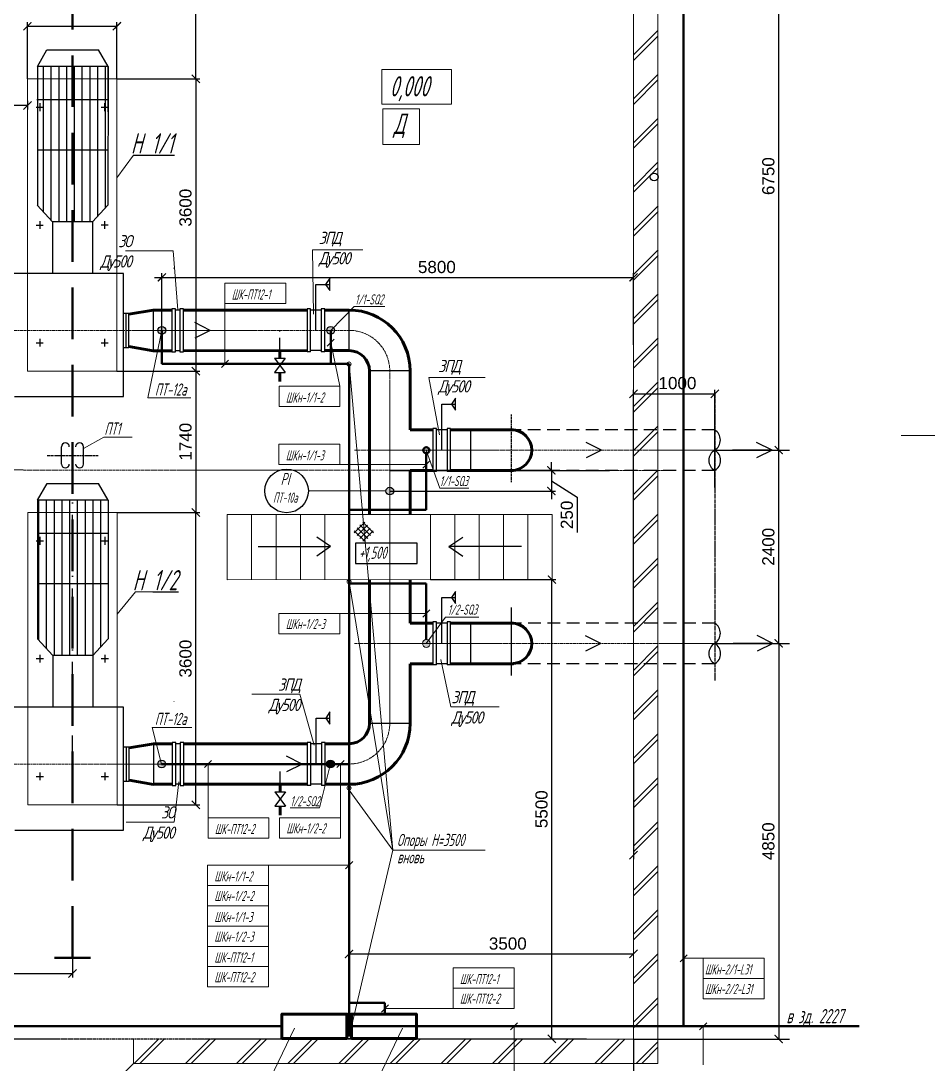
# Model space of a CAD drawing. Header units: millimetres. Extents: x 152217 to 562659, y 54507 to 219294.
# Drawn here: x 559590.6 to 559814, y 218898.3 to 219155.2 of the extents above; entities that cross this region are included whole.
import ezdxf

# ---------------------------------------------------------------- set-up
doc = ezdxf.new("R2010")
doc.units = ezdxf.units.MM
for name, pattern in [('ACAD_ISO04W100', [30, 24, -3, 0, -3]), ('ACAD_ISO10W100', [18, 12, -3, 0, -3]), ('HIDDEN', [9.525, 6.35, -3.175]), ('HIDDEN2', [4.7625, 3.175, -1.5875])]:
    doc.linetypes.add(name, pattern=pattern)
doc.layers.get('0').update_dxf_attribs({"lineweight": 18})
doc.layers.add('dimension', color=1, linetype='Continuous')
doc.layers.add('доп', color=7, linetype='Continuous')
for name, color, linetype, lineweight in [('OSN', 7, 'Continuous', 60), ('Текст_КИП', 2, 'Continuous', 25), ('Эл.кабель', 2, 'Continuous', 50)]:
    doc.layers.add(name, color=color, linetype=linetype, lineweight=lineweight)
doc.styles.add('Arial', font='arial.ttf', dxfattribs={"height": 300})
doc.styles.add('eskd.shx', font='eskd.shx', dxfattribs={"width": 0.8})
doc.styles.get("Standard").update_dxf_attribs({"font": 'simplex.shx', "width": 0.6, "oblique": 15})

# ---------------------------------------------------------------- blocks, each defined once
blk = doc.blocks.new('_ArchTick')
at = {"color": 0, "linetype": 'ByBlock', "const_width": 0.15}
blk.add_lwpolyline([(-0.5, -0.5), (0.5, 0.5)], dxfattribs=at)

msp = doc.modelspace()

# ---------------------------------------------------------------- hatches: boundary and pattern name
h = msp.add_hatch()
h.set_pattern_fill('STEEL', color=3)
h.set_pattern_definition([(45, (536003.0094, 210009.6867), (-2.24506403, 2.24506403), []), (45, (536003.0094, 210011.2742), (-2.24506403, 2.24506403), [])])
edge = h.paths.add_edge_path()
edge.add_arc((559671.4158, 219070.7124), 0.5, 0, 360)
h = msp.add_hatch()
h.set_pattern_fill('STEEL', color=3)
h.set_pattern_definition([(45, (536003.0094, 209956.0252), (-2.24506403, 2.24506403), []), (45, (536003.0094, 209957.6127), (-2.24506403, 2.24506403), [])])
edge = h.paths.add_edge_path()
edge.add_arc((559671.4158, 219017.0509), 0.5, 0, 360)
h = msp.add_hatch()
h.set_pattern_fill('STEEL', color=3)
h.set_pattern_definition([(45, (536003.0094, 209905.229), (-2.24506403, 2.24506403), []), (45, (536003.0094, 209906.8166), (-2.24506403, 2.24506403), [])])
edge = h.paths.add_edge_path()
edge.add_arc((559671.4158, 218966.2548), 0.5, 0, 360)
h = msp.add_hatch()
h.set_pattern_fill('STEEL', color=3)
h.set_pattern_definition([(45, (536003.0148, 209844.0678), (-2.24506403, 2.24506403), []), (45, (536003.0148, 209845.6553), (-2.24506403, 2.24506403), [])])
edge = h.paths.add_edge_path()
edge.add_arc((559671.4213, 218905.0935), 0.5, 0, 360)
at = {"layer": 'OSN'}
h = msp.add_hatch(color=256, dxfattribs=at)
h.dxf.hatch_style = 1
edge = h.paths.add_edge_path()
edge.add_arc((559625.328, 219078.9649), 0.9529, 0, 360)
edge = h.paths.add_edge_path()
edge.add_arc((559625.2679, 218972.1695), 0.9529, 0, 360)
edge = h.paths.add_edge_path()
edge.add_arc((559681.4379, 219039.3883), 0.9529, 0, 360)
at = {"layer": 'Эл.кабель'}
h = msp.add_hatch(color=7, dxfattribs=at)
h.dxf.hatch_style = 1
edge = h.paths.add_edge_path()
edge.add_arc((559690.4221, 219001.8551), 0.9529, 0, 360)
edge = h.paths.add_edge_path()
edge.add_arc((559690.4224, 219049.4548), 0.7639, 0, 360)
edge = h.paths.add_edge_path()
edge.add_arc((559666.8889, 219078.9649), 0.9529, 0, 360)
h = msp.add_hatch(color=7, dxfattribs=at)
h.dxf.hatch_style = 1
edge = h.paths.add_edge_path()
edge.add_arc((559666.8323, 218972.1816), 0.9529, 0, 360)

# ---------------------------------------------------------------- linework, layer by layer
for p, q in [((559640.8594, 219085.5674), (559640.8594, 219070.7124)), ((559672.6983, 219084.8171), (559666.8915, 219078.9649)), ((559680.1898, 219084.8171), (559672.6983, 219084.8171)), ((559621.9045, 219062.3651), (559625.3529, 219078.9649)), ((559666.0075, 219075.062), (559667.7755, 219076.83)), ((559669.1811, 219065.1902), (559666.8915, 219075.946)), ((559639.9754, 219069.8297), (559641.7434, 219071.5977)), ((559671.4158, 219070.7124), (559682.2055, 218950.9928)), ((559632.425, 219062.3651), (559621.9045, 219062.3651)), ((559807.3574, 219053.0619), (559855.6829, 219053.0619)), ((559693.749, 219040.1453), (559690.4224, 219049.4548)), ((559689.5393, 219045.0465), (559691.3073, 219046.8145)), ((559669.1659, 219045.9305), (559690.4233, 219045.9305)), ((559700.9052, 219040.1453), (559693.749, 219040.1453)), ((559671.4158, 219017.0509), (559682.2055, 218950.9928)), ((559669.1659, 219009.2327), (559690.4254, 219009.2313)), ((559689.5414, 219008.3473), (559691.3094, 219010.1153)), ((559695.1755, 219008.3651), (559690.4221, 219001.8551)), ((559703.3519, 219008.3651), (559695.1755, 219008.3651)), ((559632.7502, 218981.1821), (559622.9129, 218981.1821)), ((559622.9129, 218981.1821), (559625.2679, 218972.1695)), ((559635.8244, 218971.3014), (559637.5924, 218973.0694)), ((559636.6936, 218958.9191), (559636.693, 218972.1854)), ((559664.1588, 218961.3837), (559666.8323, 218972.1816)), ((559668.441, 218971.3027), (559670.2091, 218973.0707)), ((559669.3102, 218958.9038), (559669.3096, 218972.1713)), ((559671.4193, 218965.7548), (559682.2055, 218950.9928)), ((559656.9207, 218961.3837), (559664.1588, 218961.3837)), ((559671.4213, 218905.0935), (559682.2055, 218950.9928)), ((559682.2055, 218950.9928), (559704.9161, 218950.9928)), ((559671.4419, 218947.2508), (559651.5966, 218947.2508)), ((559670.5579, 218946.3668), (559672.3259, 218948.1348)), ((559752.8935, 218923.4538), (559754.6615, 218925.2218)), ((559758.5653, 218924.3378), (559753.7775, 218924.3378)), ((559679.3761, 218911.0881), (559681.1441, 218912.8561)), ((559680.2601, 218911.9688), (559697.0338, 218911.9687)), ((559711.1498, 218906.706), (559712.9178, 218908.474)), ((559712.0338, 218907.59), (559712.0338, 218893.6738)), ((559757.6947, 218906.692), (559759.4627, 218908.46)), ((559758.5653, 218898.099), (559758.5653, 218907.59)), ((559658.002, 218907.1586), (559650.533, 218891.5939)), ((559684.5837, 218907.1586), (559677.1147, 218891.5939))]:
    msp.add_line(p, q)
for points in [[(559679.5083, 219143.2337), (559696.5932, 219143.2337), (559696.5932, 219134.7144), (559679.5083, 219134.7144)], [(559679.7268, 219133.5129), (559688.7247, 219133.5129), (559688.7247, 219124.7387), (559679.7268, 219124.7387)], [(559640.8594, 219085.5674), (559655.8594, 219085.5674), (559655.8594, 219090.5674), (559640.8594, 219090.5674)], [(559654.1811, 219060.1902), (559669.1811, 219060.1902), (559669.1811, 219065.1902), (559654.1811, 219065.1902)], [(559654.1659, 219045.9305), (559669.1659, 219045.9305), (559669.1659, 219050.9305), (559654.1659, 219050.9305)], [(559654.1659, 219004.2327), (559669.1659, 219004.2327), (559669.1659, 219009.2327), (559654.1659, 219009.2327)], [(559636.6936, 218953.9191), (559651.6936, 218953.9191), (559651.6936, 218958.9191), (559636.6936, 218958.9191)], [(559654.3102, 218953.9038), (559669.3102, 218953.9038), (559669.3102, 218958.9038), (559654.3102, 218958.9038)], [(559636.5966, 218942.2508), (559651.5966, 218942.2508), (559651.5966, 218947.2508), (559636.5966, 218947.2508)], [(559636.5966, 218937.2508), (559651.5966, 218937.2508), (559651.5966, 218942.2508), (559636.5966, 218942.2508)], [(559636.5966, 218932.2508), (559651.5966, 218932.2508), (559651.5966, 218937.2508), (559636.5966, 218937.2508)], [(559636.5966, 218927.2508), (559651.5966, 218927.2508), (559651.5966, 218932.2508), (559636.5966, 218932.2508)], [(559636.5966, 218922.2732), (559651.5966, 218922.2732), (559651.5966, 218927.2732), (559636.5966, 218927.2732)], [(559758.5653, 218919.3378), (559773.5653, 218919.3378), (559773.5653, 218924.3378), (559758.5653, 218924.3378)], [(559636.5966, 218917.2732), (559651.5966, 218917.2732), (559651.5966, 218922.2732), (559636.5966, 218922.2732)], [(559697.0338, 218916.9687), (559712.0338, 218916.9687), (559712.0338, 218921.9687), (559697.0338, 218921.9687)], [(559758.5653, 218914.3378), (559773.5653, 218914.3378), (559773.5653, 218919.3378), (559758.5653, 218919.3378)], [(559697.0338, 218911.9687), (559712.0338, 218911.9687), (559712.0338, 218916.9687), (559697.0338, 218916.9687)]]:
    msp.add_lwpolyline(points, close=True)
at = {"color": 0, "linetype": 'ByBlock', "ltscale": 0.01}
for centre in [(559666.8889, 219078.9649), (559690.4221, 219001.8551), (559666.8323, 218972.1816)]:
    msp.add_circle(centre, 0.9529, dxfattribs=at)
at = {"color": 3}
for centre in [(559671.4158, 219070.7124), (559671.4158, 219017.0509), (559671.4158, 218966.2548), (559671.4213, 218905.0935)]:
    msp.add_circle(centre, 0.5, dxfattribs=at)
at = {"layer": 'dimension', "color": 0, "linetype": 'ByBlock', "lineweight": 20, "ltscale": 0.01}
for p, q in [((559747.4379, 219190.4272), (559747.4379, 218898.429)), ((559741.4379, 219184.4272), (559741.4379, 218904.429)), ((559721.4379, 219033.5859), (559641.4379, 219033.5859)), ((559641.4379, 219033.5859), (559641.4379, 219017.56)), ((559647.4379, 219033.5859), (559647.4379, 219017.562)), ((559653.4379, 219033.5859), (559653.4379, 219017.562)), ((559659.4379, 219033.5859), (559659.4379, 219017.562)), ((559665.4379, 219033.5859), (559665.4379, 219017.562)), ((559671.4379, 219017.5859), (559671.4379, 219033.5859)), ((559691.4379, 219017.5859), (559691.4379, 219033.5859)), ((559697.4379, 219033.5859), (559697.4379, 219017.562)), ((559703.4379, 219033.5859), (559703.4379, 219017.562)), ((559709.4379, 219033.5859), (559709.4379, 219017.562)), ((559715.4379, 219033.5859), (559715.4379, 219017.562)), ((559721.4379, 219033.5859), (559721.4379, 219017.56)), ((559721.4379, 219017.5859), (559641.4379, 219017.56)), ((559618.3323, 218904.429), (559618.3323, 218898.429)), ((559741.4379, 218904.429), (559633.3888, 218904.429)), ((559618.3323, 218898.429), (559609.5907, 218889.6874)), ((559747.4379, 218898.429), (559618.3323, 218898.429))]:
    msp.add_line(p, q, dxfattribs=at)
at = {"layer": 'dimension', "color": 6, "linetype": 'ByBlock', "ltscale": 0.01}
for p, q in [((559633.6881, 219140.9317), (559633.6881, 219184.4272)), ((559777.1734, 219049.4714), (559777.1734, 219184.4272)), ((559592.2532, 219140.9317), (559592.2532, 219154.8535)), ((559614.2532, 219140.9317), (559614.2532, 219154.8535)), ((559592.2532, 219153.8535), (559614.2532, 219153.8535)), ((559614.2532, 219140.9317), (559634.6881, 219140.9317)), ((559614.2532, 219140.9317), (559634.6881, 219140.9317)), ((559633.6881, 219140.9317), (559633.6881, 219068.9272)), ((559592.2532, 219134.3699), (559541.4379, 219134.3699)), ((559592.2532, 219135.5149), (559592.2532, 219133.3699)), ((559625.328, 219078.9649), (559625.328, 219093.0234)), ((559741.4379, 219075.3827), (559741.4379, 219093.024)), ((559623.5163, 219092.024), (559741.4379, 219092.024)), ((559644.6147, 219092.024), (559646.6147, 219092.024)), ((559614.2532, 219068.9272), (559634.6881, 219068.9272)), ((559614.2532, 219068.9272), (559634.6881, 219068.9272)), ((559633.6881, 219068.9272), (559633.6881, 219034.1354)), ((559741.4379, 219006.5741), (559741.4379, 219064.3459)), ((559761.4315, 219051.7679), (559761.4315, 219064.3459)), ((559741.4379, 219063.3459), (559761.4315, 219063.3459)), ((559761.4315, 219049.4714), (559779.871, 219049.4714)), ((559767.4379, 219049.4714), (559779.871, 219049.4714)), ((559777.1734, 219001.876), (559777.1734, 219049.4714)), ((559721.2149, 219044.5086), (559721.2149, 219046.5086)), ((559681.4379, 219044.5086), (559722.2149, 219044.5086)), ((559681.4379, 219044.4762), (559735.4893, 219044.4762)), ((559721.2149, 219044.5086), (559721.2149, 219039.3883)), ((559721.2149, 219044.5086), (559721.2149, 219039.3883)), ((559721.2149, 219041.9484), (559727.5631, 219037.8709)), ((559681.4379, 219039.3883), (559722.2149, 219039.3883)), ((559721.2149, 219039.3883), (559721.2149, 219037.3883)), ((559727.5631, 219037.8709), (559727.5631, 219029.2017)), ((559614.3097, 219034.1354), (559634.6881, 219034.1354)), ((559614.3097, 219034.1354), (559634.6881, 219034.1354)), ((559633.6881, 218962.1308), (559633.6881, 219034.1354)), ((559691.4379, 219017.5859), (559722.334, 219017.5859)), ((559721.334, 218904.5007), (559721.334, 219017.5859)), ((559761.4315, 219001.876), (559779.871, 219001.876)), ((559767.4379, 219001.876), (559779.871, 219001.876)), ((559777.1734, 219001.876), (559777.1734, 218904.429)), ((559741.4379, 218972.2008), (559741.4379, 218948.7265)), ((559614.3097, 218962.1308), (559634.6881, 218962.1308)), ((559603.3323, 218924.4289), (559603.3323, 218919.6092)), ((559671.4043, 218925.4064), (559741.4379, 218925.4064)), ((559541.4379, 218920.6092), (559603.3323, 218920.6092)), ((559682.0047, 218904.5007), (559722.334, 218904.5007)), ((559741.4379, 218904.429), (559779.871, 218904.429))]:
    msp.add_line(p, q, dxfattribs=at)
at = {"layer": 'dimension', "color": 6, "linetype": 'ByBlock', "lineweight": 20, "ltscale": 0.01}
msp.add_line((559741.4379, 219184.4272), (559741.4379, 218869.6583), dxfattribs=at)
at = {"layer": 'dimension', "color": 0, "linetype": 'HIDDEN', "lineweight": 50, "ltscale": 2}
msp.add_line((559603.3323, 218924.4289), (559603.3323, 219164.4289), dxfattribs=at)
at = {"layer": 'dimension', "color": 0, "linetype": 'ByBlock', "ltscale": 0.01}
for p, q in [((559747.4379, 219152.8401), (559741.4379, 219146.8401)), ((559747.4379, 219151.4591), (559741.4379, 219145.4591)), ((559612.0795, 219132.7796), (559612.0795, 219143.9347)), ((559747.4379, 219142.0121), (559741.4379, 219136.0121)), ((559747.4379, 219140.6311), (559741.4379, 219134.6311)), ((559594.3565, 219133.9272), (559596.1499, 219133.9272)), ((559595.2532, 219134.8985), (559595.2532, 219132.9559)), ((559610.3565, 219133.9272), (559612.1499, 219133.9272)), ((559611.2532, 219134.8985), (559611.2532, 219132.9559)), ((559747.4379, 219131.184), (559741.4379, 219125.184)), ((559747.4379, 219129.803), (559741.4379, 219123.803)), ((559612.0323, 219123.3821), (559612.0189, 219109.7986)), ((559618.3127, 219122.1493), (559628.4137, 219122.1493)), ((559747.4379, 219120.356), (559741.4379, 219114.356)), ((559747.4379, 219118.975), (559741.4379, 219112.975)), ((559747.5265, 219109.607), (559741.5265, 219103.607)), ((559747.5265, 219108.226), (559741.5265, 219102.226)), ((559595.2532, 219105.8862), (559595.2532, 219103.9436)), ((559611.2532, 219105.8985), (559611.2532, 219103.9559)), ((559594.3565, 219104.9149), (559596.1499, 219104.9149)), ((559610.3565, 219104.9272), (559612.1499, 219104.9272)), ((559747.5265, 219098.7789), (559741.5265, 219092.7789)), ((559747.5265, 219097.3979), (559741.5265, 219091.3979)), ((559663.2579, 219078.9695), (559663.2579, 219090.2962)), ((559663.2579, 219090.2962), (559666.6479, 219090.2962)), ((559666.6479, 219091.7962), (559665.6475, 219090.2962)), ((559665.6475, 219090.2962), (559666.6479, 219088.7962)), ((559666.6479, 219088.7962), (559666.6479, 219091.7962)), ((559747.5265, 219087.9509), (559741.5265, 219081.9509)), ((559747.5265, 219086.5699), (559741.5265, 219080.5699)), ((559615.8523, 219083.2249), (559616.5323, 219083.2249)), ((559616.5323, 219074.7049), (559616.5323, 219083.2249)), ((559616.5323, 219083.2249), (559617.2123, 219083.2249)), ((559628.6686, 219084.2649), (559627.7886, 219084.2649)), ((559628.6686, 219073.6649), (559628.6686, 219084.2649)), ((559628.6686, 219073.9649), (559628.6686, 219083.9649)), ((559630.6686, 219084.2649), (559629.7886, 219084.2649)), ((559630.6686, 219073.6649), (559630.6686, 219084.2649)), ((559661.9579, 219084.2695), (559661.0779, 219084.2695)), ((559661.9579, 219073.6695), (559661.9579, 219084.2695)), ((559665.4379, 219084.2695), (559664.5579, 219084.2695)), ((559665.4379, 219073.6695), (559665.4379, 219084.2695)), ((559637.2354, 219078.9649), (559633.4193, 219080.8716)), ((559637.2354, 219078.9649), (559633.4193, 219077.0582)), ((559594.3565, 219075.9272), (559596.1499, 219075.9272)), ((559594.3565, 219075.9272), (559596.1499, 219075.9272)), ((559595.2532, 219076.8985), (559595.2532, 219074.9559)), ((559595.2532, 219076.8985), (559595.2532, 219074.9559)), ((559610.3565, 219075.9272), (559612.1499, 219075.9272)), ((559611.2532, 219076.8985), (559611.2532, 219074.9559)), ((559611.2532, 219076.8985), (559611.2532, 219074.9559)), ((559616.5323, 219074.7049), (559615.8523, 219074.7049)), ((559617.2123, 219074.7049), (559616.5323, 219074.7049)), ((559747.5265, 219077.1228), (559741.5265, 219071.1228)), ((559747.5265, 219075.7418), (559741.5265, 219069.7418)), ((559627.7886, 219073.6649), (559628.6686, 219073.6649)), ((559629.7886, 219073.6649), (559630.6686, 219073.6649)), ((559653.0662, 219072.0893), (559655.6988, 219072.0893)), ((559653.0662, 219072.0893), (559655.6988, 219068.5722)), ((559655.6988, 219072.0893), (559653.0662, 219068.5722)), ((559661.9579, 219073.6695), (559661.0779, 219073.6695)), ((559665.4379, 219073.6695), (559664.5579, 219073.6695)), ((559653.0662, 219068.5722), (559655.6988, 219068.5722)), ((559747.5265, 219066.2948), (559741.5265, 219060.2948)), ((559747.5265, 219064.9138), (559741.5265, 219058.9138)), ((559697.627, 219062.2981), (559696.6266, 219060.7981)), ((559697.627, 219059.2981), (559697.627, 219062.2981)), ((559694.237, 219049.4714), (559694.237, 219060.7981)), ((559694.237, 219060.7981), (559697.627, 219060.7981)), ((559696.6266, 219060.7981), (559697.627, 219059.2981)), ((559761.4315, 219040.3003), (559761.4315, 219058.6424)), ((559692.937, 219054.7714), (559692.057, 219054.7714)), ((559695.537, 219054.4714), (559692.937, 219054.4714)), ((559696.417, 219054.7714), (559695.537, 219054.7714)), ((559696.417, 219044.1714), (559696.417, 219054.7714)), ((559747.4379, 219055.3781), (559741.4379, 219049.3781)), ((559747.4379, 219053.9971), (559741.4379, 219047.9971)), ((559733.5676, 219049.4714), (559729.7515, 219051.3781)), ((559733.5676, 219049.4714), (559729.7515, 219047.5647)), ((559775.5503, 219049.4724), (559765.8091, 219049.4724)), ((559775.5503, 219049.4724), (559771.7342, 219051.3791)), ((559775.5503, 219049.4741), (559771.7342, 219047.5674)), ((559692.937, 219044.1714), (559692.057, 219044.1714)), ((559695.537, 219044.4714), (559692.937, 219044.4714)), ((559696.417, 219044.1714), (559695.537, 219044.1714)), ((559747.4379, 219044.5501), (559741.4379, 219038.5501)), ((559747.4379, 219043.1691), (559741.4379, 219037.1691)), ((559680.4849, 219039.3883), (559661.3908, 219039.4231)), ((559747.4379, 219033.722), (559741.4379, 219027.722)), ((559675.2781, 219031.7484), (559672.6669, 219029.1372)), ((559675.9634, 219031.021), (559673.3732, 219028.4308)), ((559676.7075, 219028.4308), (559674.0969, 219031.0415)), ((559677.4138, 219029.1372), (559674.8032, 219031.7478)), ((559747.4379, 219032.341), (559741.4379, 219026.341)), ((559675.2948, 219027.0182), (559672.6842, 219029.6288)), ((559676.0011, 219027.7245), (559673.3905, 219030.3351)), ((559676.6378, 219030.2827), (559674.0796, 219027.7245)), ((559677.3552, 219029.5875), (559674.7859, 219027.0182)), ((559594.4131, 219027.1308), (559596.2064, 219027.1308)), ((559595.3097, 219028.1021), (559595.3097, 219026.1596)), ((559610.4131, 219027.1308), (559612.2064, 219027.1308)), ((559611.3097, 219028.1021), (559611.3097, 219026.1596)), ((559666.8692, 219025.7063), (559663.4538, 219028.0806)), ((559688.168, 219026.5359), (559673.0064, 219026.5359)), ((559673.0064, 219026.5359), (559673.0064, 219021.5379)), ((559688.168, 219021.5379), (559688.168, 219026.5359)), ((559696.0065, 219025.7063), (559699.422, 219028.0806)), ((559649.0211, 219025.7063), (559666.8692, 219025.7063)), ((559666.8692, 219025.7063), (559663.4538, 219023.3321)), ((559713.8546, 219025.7063), (559696.0065, 219025.7063)), ((559696.0065, 219025.7063), (559699.422, 219023.3321)), ((559673.0064, 219021.5379), (559688.168, 219021.5379)), ((559747.4379, 219022.894), (559741.4379, 219016.894)), ((559747.4379, 219021.513), (559741.4379, 219015.513)), ((559612.0888, 219016.584), (559612.0888, 219003.0153)), ((559623.103, 219014.584), (559629.4383, 219014.584)), ((559694.237, 219001.8714), (559694.237, 219013.1981)), ((559694.237, 219013.1981), (559697.627, 219013.1981)), ((559697.627, 219014.6981), (559696.6266, 219013.1981)), ((559696.6266, 219013.1981), (559697.627, 219011.6981)), ((559697.627, 219011.6981), (559697.627, 219014.6981)), ((559747.4379, 219012.0659), (559741.4379, 219006.0659)), ((559747.4379, 219010.6849), (559741.4379, 219004.6849)), ((559692.937, 219007.1714), (559692.057, 219007.1714)), ((559695.537, 219006.8714), (559692.937, 219006.8714)), ((559696.417, 219007.1714), (559695.537, 219007.1714)), ((559696.417, 218996.5714), (559696.417, 219007.1714)), ((559733.4039, 219001.8751), (559729.5878, 219003.7818)), ((559775.6999, 219001.876), (559771.8838, 219003.7827)), ((559733.4039, 219001.8768), (559729.5878, 218999.9701)), ((559747.4379, 219001.2379), (559741.4379, 218995.2379)), ((559775.6999, 219001.876), (559765.9587, 219001.876)), ((559775.6999, 219001.8777), (559771.8838, 218999.971)), ((559594.4131, 218998.1186), (559596.2064, 218998.1186)), ((559595.3097, 218999.0899), (559595.3097, 218997.1473)), ((559608.318, 218998.8846), (559598.4597, 218998.8846)), ((559610.4131, 218998.1308), (559612.2064, 218998.1308)), ((559611.3097, 218999.1021), (559611.3097, 218997.1596)), ((559747.4379, 218999.8569), (559741.4379, 218993.8569)), ((559692.937, 218996.5714), (559692.057, 218996.5714)), ((559695.537, 218996.8714), (559692.937, 218996.8714)), ((559696.417, 218996.5714), (559695.537, 218996.5714)), ((559747.4379, 218990.4098), (559741.4379, 218984.4098)), ((559747.4379, 218989.0288), (559741.4379, 218983.0288)), ((559666.7044, 218984.9981), (559665.704, 218983.4981)), ((559666.7044, 218981.9981), (559666.7044, 218984.9981)), ((559663.3144, 218972.1714), (559663.3144, 218983.4981)), ((559663.3144, 218983.4981), (559666.7044, 218983.4981)), ((559665.704, 218983.4981), (559666.7044, 218981.9981)), ((559747.4379, 218979.5818), (559741.4379, 218973.5818)), ((559628.7529, 218977.4714), (559627.8729, 218977.4714)), ((559628.7529, 218966.8714), (559628.7529, 218977.4714)), ((559628.7529, 218967.1714), (559628.7529, 218977.1714)), ((559630.7529, 218977.4714), (559629.8729, 218977.4714)), ((559630.7529, 218966.8714), (559630.7529, 218977.4714)), ((559662.0144, 218977.4714), (559661.1344, 218977.4714)), ((559662.0144, 218966.8714), (559662.0144, 218977.4714)), ((559665.4944, 218977.4714), (559664.6144, 218977.4714)), ((559665.4944, 218966.8714), (559665.4944, 218977.4714)), ((559747.4379, 218978.2008), (559741.4379, 218972.2008)), ((559615.9088, 218976.4267), (559616.5888, 218976.4267)), ((559616.5888, 218967.9067), (559616.5888, 218976.4267)), ((559616.5888, 218976.4267), (559617.2688, 218976.4267)), ((559659.8689, 218972.1709), (559656.0528, 218974.0776)), ((559659.8689, 218972.1709), (559656.0528, 218970.2642)), ((559595.3097, 218970.1021), (559595.3097, 218968.1596)), ((559595.3097, 218970.1021), (559595.3097, 218968.1596)), ((559611.3097, 218970.1021), (559611.3097, 218968.1596)), ((559611.3097, 218970.1021), (559611.3097, 218968.1596)), ((559594.4131, 218969.1308), (559596.2064, 218969.1308)), ((559594.4131, 218969.1308), (559596.2064, 218969.1308)), ((559610.4131, 218969.1308), (559612.2064, 218969.1308)), ((559616.5888, 218967.9067), (559615.9088, 218967.9067)), ((559617.2688, 218967.9067), (559616.5888, 218967.9067)), ((559627.8729, 218966.8714), (559628.7529, 218966.8714)), ((559629.8729, 218966.8714), (559630.7529, 218966.8714)), ((559662.0144, 218966.8714), (559661.1344, 218966.8714)), ((559665.4944, 218966.8714), (559664.6144, 218966.8714)), ((559747.4379, 218968.7537), (559741.4379, 218962.7537)), ((559747.4379, 218967.3727), (559741.4379, 218961.3727)), ((559653.1216, 218965.2946), (559655.7541, 218965.2946)), ((559653.1216, 218965.2946), (559655.7541, 218961.7776)), ((559655.7541, 218965.2946), (559653.1216, 218961.7776)), ((559653.1216, 218961.7776), (559655.7541, 218961.7776)), ((559747.4379, 218957.9257), (559741.4379, 218951.9257)), ((559747.4379, 218956.5446), (559741.4379, 218950.5446)), ((559747.4379, 218947.0976), (559741.4379, 218941.0976)), ((559747.4379, 218945.7166), (559741.4379, 218939.7166)), ((559747.4379, 218936.2696), (559741.4379, 218930.2696)), ((559747.4379, 218934.8885), (559741.4379, 218928.8885)), ((559747.4379, 218925.4415), (559741.4379, 218919.4415)), ((559747.4379, 218924.0605), (559741.4379, 218918.0605)), ((559747.4379, 218914.6134), (559741.4379, 218908.6134)), ((559747.4379, 218913.2324), (559741.4379, 218907.2324)), ((559624.5322, 218904.429), (559618.5322, 218898.429)), ((559625.9132, 218904.429), (559619.9132, 218898.429)), ((559637.1289, 218904.429), (559631.1289, 218898.429)), ((559638.5099, 218904.429), (559632.5099, 218898.429)), ((559649.7255, 218904.429), (559643.7255, 218898.429)), ((559651.1065, 218904.429), (559645.1065, 218898.429)), ((559662.3221, 218904.429), (559656.3221, 218898.429)), ((559663.7031, 218904.429), (559657.7031, 218898.429)), ((559674.9187, 218904.429), (559668.9187, 218898.429)), ((559676.2998, 218904.429), (559670.2998, 218898.429)), ((559687.5154, 218904.429), (559681.5154, 218898.429)), ((559688.8964, 218904.429), (559682.8964, 218898.429)), ((559700.112, 218904.429), (559694.112, 218898.429)), ((559701.493, 218904.429), (559695.493, 218898.429)), ((559712.7086, 218904.429), (559706.7086, 218898.429)), ((559714.0897, 218904.429), (559708.0897, 218898.429)), ((559725.3053, 218904.429), (559719.3053, 218898.429)), ((559726.6863, 218904.429), (559720.6863, 218898.429)), ((559737.9019, 218904.429), (559731.9019, 218898.429)), ((559739.2829, 218904.429), (559733.2829, 218898.429)), ((559741.4379, 218904.429), (559741.4379, 218856.4723)), ((559747.4379, 218903.7854), (559742.0814, 218898.429)), ((559747.4379, 218902.4044), (559743.4624, 218898.429))]:
    msp.add_line(p, q, dxfattribs=at)
at = {"layer": 'dimension', "color": 91, "linetype": 'ByBlock', "lineweight": 30, "ltscale": 0.01}
for p, q in [((559594.6795, 219143.9347), (559597.0529, 219148.0654)), ((559597.0529, 219148.0654), (559609.7061, 219148.0654)), ((559612.0795, 219143.9347), (559609.7061, 219148.0654)), ((559612.0795, 219143.9347), (559594.6795, 219143.9347)), ((559594.6795, 219143.9347), (559594.6795, 219109.7617)), ((559612.0795, 219143.9347), (559612.0189, 219109.7986)), ((559594.6323, 219109.8134), (559598.4032, 219105.6827)), ((559612.0323, 219109.8134), (559608.2614, 219105.6827)), ((559608.2614, 219105.6827), (559598.4032, 219105.6827)), ((559598.4032, 219105.6827), (559598.4032, 219092.9435)), ((559608.2614, 219105.6827), (559608.2614, 219092.9435)), ((559615.8535, 219092.9435), (559588.9438, 219092.9435)), ((559615.8604, 219062.6649), (559615.8535, 219092.9435)), ((559589.0502, 219062.6649), (559615.8604, 219062.6649)), ((559594.736, 219037.1366), (559597.1094, 219041.2673)), ((559597.1094, 219041.2673), (559609.7626, 219041.2673)), ((559612.136, 219037.1366), (559609.7626, 219041.2673)), ((559594.736, 219037.1366), (559594.6888, 219003.0153)), ((559612.136, 219037.1366), (559594.736, 219037.1366)), ((559612.136, 219037.1366), (559612.0888, 219003.0153)), ((559594.6888, 219003.0153), (559598.4597, 218998.8846)), ((559612.0888, 219003.0153), (559608.318, 218998.8846)), ((559598.4597, 218998.8846), (559598.4597, 218986.1454)), ((559608.318, 218998.8846), (559608.318, 218986.1454)), ((559615.91, 218986.1454), (559589.0003, 218986.1454)), ((559615.9169, 218955.8668), (559615.91, 218986.1454)), ((559589.1067, 218955.8668), (559615.9169, 218955.8668))]:
    msp.add_line(p, q, dxfattribs=at)
at = {"layer": 'dimension', "color": 91, "linetype": 'ByBlock', "ltscale": 0.01}
for p, q in [((559596.2147, 219108.1168), (559596.2147, 219143.9347)), ((559598.1197, 219106.0301), (559598.1197, 219143.9347)), ((559600.0247, 219105.7196), (559600.0247, 219143.9347)), ((559601.9297, 219105.7196), (559601.9297, 219143.9347)), ((559603.8347, 219105.7196), (559603.8347, 219143.9347)), ((559605.7397, 219105.7196), (559605.7397, 219143.9347)), ((559607.6447, 219105.7196), (559607.6447, 219143.9347)), ((559609.5497, 219107.1308), (559609.5497, 219143.9347)), ((559611.4547, 219109.2176), (559611.4547, 219143.9347)), ((559611.9758, 219135.7772), (559594.5758, 219135.7772)), ((559612.0323, 219123.3821), (559594.6323, 219123.3821)), ((559595.0686, 219002.6362), (559595.0686, 219037.1366)), ((559596.9736, 219000.5494), (559596.9736, 219037.1366)), ((559598.8786, 218998.9215), (559598.8786, 219037.1366)), ((559600.7836, 218998.9215), (559600.7836, 219037.1366)), ((559602.6886, 218998.9215), (559602.6886, 219037.1366)), ((559604.5936, 218998.9215), (559604.5936, 219037.1366)), ((559606.4986, 218998.9215), (559606.4986, 219037.1366)), ((559608.4036, 218999.0152), (559608.4036, 219037.1366)), ((559610.3086, 219001.102), (559610.3086, 219037.1366)), ((559612.1247, 219028.9791), (559594.6323, 219028.9791)), ((559612.0888, 219016.584), (559594.6888, 219016.584))]:
    msp.add_line(p, q, dxfattribs=at)
at = {"layer": 'dimension', "color": 0, "linetype": 'ByBlock', "lineweight": 15, "ltscale": 0.01}
for p, q in [((559614.2532, 219140.9317), (559592.2532, 219140.9317)), ((559592.2532, 219140.9317), (559592.2532, 219068.9295)), ((559614.2532, 219068.9272), (559614.2532, 219140.9317)), ((559592.2532, 219068.9295), (559614.2532, 219068.9272)), ((559614.3097, 219034.1354), (559592.3097, 219034.1354)), ((559592.3097, 219034.1354), (559592.3097, 218962.1331)), ((559614.3097, 218962.1308), (559614.3097, 219034.1354)), ((559592.3097, 218962.1331), (559614.3097, 218962.1308))]:
    msp.add_line(p, q, dxfattribs=at)
at = {"layer": 'dimension', "color": 7, "linetype": 'ByBlock', "lineweight": 20, "ltscale": 0.01}
for p, q in [((559614.2765, 219116.5023), (559618.3127, 219122.1493)), ((559618.3127, 219122.1493), (559618.3927, 219122.1493)), ((559618.3927, 219122.1493), (559622.6651, 219122.1493)), ((559662.4226, 219098.8151), (559663.0957, 219098.8151)), ((559628.2317, 219094.2996), (559628.1517, 219094.2996)), ((559691.0261, 219067.3709), (559693.2078, 219067.3709)), ((559611.0795, 219052.6693), (559611.1595, 219052.6693)), ((559614.3097, 219009.0405), (559618.8307, 219014.584)), ((559618.8307, 219014.584), (559623.103, 219014.584)), ((559623.183, 219014.584), (559623.103, 219014.584)), ((559628.3726, 218987.5608), (559628.2926, 218987.5608)), ((559659.3026, 218989.3509), (559659.2226, 218989.3509)), ((559696.501, 218986.2499), (559696.581, 218986.2499))]:
    msp.add_line(p, q, dxfattribs=at)
at = {"layer": 'dimension', "color": 1, "linetype": 'ByBlock', "lineweight": 60, "ltscale": 0.01}
for p, q in [((559623.2123, 219083.9649), (559617.1887, 219082.9649)), ((559627.7886, 219083.9649), (559623.2123, 219083.9649)), ((559661.0779, 219083.9695), (559630.6686, 219083.9695)), ((559671.4379, 219083.9695), (559665.4379, 219083.9695)), ((559623.2123, 219073.9649), (559617.2123, 219074.9649)), ((559627.7886, 219073.9649), (559623.2123, 219073.9649)), ((559661.0779, 219073.9695), (559630.6686, 219073.965)), ((559654.3825, 219073.966), (559654.3825, 219072.0893)), ((559671.4379, 219073.9695), (559665.4379, 219073.9695)), ((559654.3825, 219066.3955), (559654.3825, 219068.5722)), ((559676.4379, 219068.9695), (559676.4375, 219033.5714)), ((559686.4379, 219068.9695), (559686.4379, 219054.4714)), ((559692.057, 219054.4714), (559686.4379, 219054.4714)), ((559702.417, 219054.4714), (559696.417, 219054.4714)), ((559701.3875, 219054.4714), (559711.9121, 219054.4714)), ((559686.4379, 219044.4714), (559686.4379, 219033.5714)), ((559692.057, 219044.4714), (559686.4379, 219044.4714)), ((559702.417, 219044.4714), (559696.417, 219044.4714)), ((559701.3875, 219044.4714), (559711.9121, 219044.4714)), ((559676.4379, 219017.5714), (559676.4379, 218982.1714)), ((559686.4379, 219017.5714), (559686.4379, 219006.8714)), ((559692.057, 219006.8714), (559686.4379, 219006.8714)), ((559702.417, 219006.8714), (559696.417, 219006.8714)), ((559701.3875, 219006.8714), (559711.9121, 219006.8714)), ((559686.4379, 218996.8714), (559686.4379, 218982.1714)), ((559692.057, 218996.8714), (559686.4379, 218996.8714)), ((559702.417, 218996.8714), (559696.417, 218996.8714)), ((559701.3875, 218996.8714), (559711.9121, 218996.8714)), ((559623.2688, 218977.1667), (559617.2453, 218976.1667)), ((559627.8729, 218977.1714), (559623.2966, 218977.1714)), ((559661.1344, 218977.1714), (559630.7529, 218977.1714)), ((559671.4944, 218977.1714), (559665.4944, 218977.1714)), ((559623.2688, 218967.1667), (559617.2688, 218968.1667)), ((559627.8729, 218967.1714), (559623.2966, 218967.1714)), ((559661.1344, 218967.1714), (559630.7529, 218967.1714)), ((559654.4379, 218967.1714), (559654.4379, 218965.2946)), ((559671.4944, 218967.1714), (559665.4944, 218967.1714)), ((559654.4379, 218959.6009), (559654.4379, 218961.7776))]:
    msp.add_line(p, q, dxfattribs=at)
at = {"layer": 'dimension', "color": 0, "linetype": 'ByBlock'}
for p, q in [((559617.2123, 219078.9649), (559617.2123, 219083.2249)), ((559623.2123, 219083.9649), (559623.2123, 219073.9649)), ((559627.7886, 219084.2649), (559627.7886, 219073.6649)), ((559629.7886, 219083.9649), (559628.6686, 219083.9649)), ((559629.7886, 219084.2649), (559629.7886, 219073.6649)), ((559661.0779, 219084.2695), (559661.0779, 219073.6695)), ((559664.5635, 219083.968), (559661.9635, 219083.9709)), ((559664.5579, 219084.2695), (559664.5579, 219073.6695)), ((559671.4379, 219073.9695), (559671.4379, 219083.9695)), ((559617.2123, 219074.7049), (559617.2123, 219078.9649)), ((559629.7886, 219073.9649), (559628.6686, 219073.9649)), ((559664.5579, 219073.9695), (559661.9579, 219073.9695)), ((559686.4379, 219068.9695), (559676.4379, 219068.9695)), ((559692.057, 219054.7714), (559692.057, 219044.1714)), ((559692.937, 219044.1714), (559692.937, 219054.7714)), ((559695.537, 219054.7714), (559695.537, 219044.1714)), ((559701.3875, 219044.4714), (559701.3875, 219054.4714)), ((559692.057, 219007.1714), (559692.057, 218996.5714)), ((559692.937, 218996.5714), (559692.937, 219007.1714)), ((559695.537, 219007.1714), (559695.537, 218996.5714)), ((559701.3875, 218996.8714), (559701.3875, 219006.8714)), ((559686.4379, 218982.1714), (559676.4379, 218982.1714)), ((559623.2688, 218977.1667), (559623.2688, 218967.1667)), ((559627.8729, 218977.4714), (559627.8729, 218966.8714)), ((559629.8729, 218977.1714), (559628.7529, 218977.1714)), ((559629.8729, 218977.4714), (559629.8729, 218966.8714)), ((559661.1344, 218977.4714), (559661.1344, 218966.8714)), ((559664.6144, 218977.1714), (559662.0144, 218977.1714)), ((559664.6144, 218977.4714), (559664.6144, 218966.8714)), ((559671.4379, 218977.1714), (559671.4379, 218967.1714)), ((559617.2688, 218972.1667), (559617.2688, 218976.4267)), ((559617.2688, 218967.9067), (559617.2688, 218972.1667)), ((559629.8729, 218967.1714), (559628.7529, 218967.1714)), ((559664.6144, 218967.1714), (559662.0144, 218967.1714))]:
    msp.add_line(p, q, dxfattribs=at)
at = {"layer": 'dimension', "color": 1, "linetype": 'ByBlock', "lineweight": 30, "ltscale": 0.01}
msp.add_line((559650.3114, 219083.9649), (559647.7114, 219083.9649), dxfattribs=at)
at = {"layer": 'dimension', "color": 211, "linetype": 'ACAD_ISO04W100', "lineweight": 9, "ltscale": 0.02}
for p, q in [((559671.4379, 219078.9649), (559560.7515, 219078.9649)), ((559681.4379, 218982.1714), (559681.4379, 219068.9695)), ((559672.7288, 219049.4507), (559761.4315, 219049.4714)), ((559751.8528, 219044.4714), (559489.1041, 219044.6504)), ((559681.4379, 219041.5829), (559681.4379, 218982.1714)), ((559672.7687, 219001.8553), (559761.4315, 219001.876)), ((559671.4411, 218972.1714), (559558.1938, 218972.1667))]:
    msp.add_line(p, q, dxfattribs=at)
at = {"layer": 'dimension', "color": 0, "linetype": 'HIDDEN2'}
for p, q in [((559654.3825, 219073.966), (559654.3825, 219078.9651)), ((559761.4315, 219054.4714), (559711.3875, 219054.4714)), ((559761.4315, 219044.4714), (559711.3875, 219044.4714)), ((559761.5119, 219006.878), (559711.3875, 219006.8714)), ((559761.4315, 218996.8724), (559711.3875, 218996.8714)), ((559654.4379, 218967.1714), (559654.4379, 218972.1705))]:
    msp.add_line(p, q, dxfattribs=at)
at = {"layer": 'dimension', "color": 0, "linetype": 'ACAD_ISO04W100', "ltscale": 0.04}
msp.add_line((559761.4315, 219063.3459), (559761.4315, 218992.7049), dxfattribs=at)
at = {"layer": 'dimension', "color": 0, "linetype": 'ACAD_ISO04W100', "ltscale": 0.02}
for p, q in [((559711.3875, 219041.5479), (559711.3875, 219058.2852)), ((559711.3875, 218993.9595), (559711.3875, 219010.6969)), ((559729.8849, 218904.429), (559489.1138, 218904.4569))]:
    msp.add_line(p, q, dxfattribs=at)
at = {"layer": 'dimension', "color": 0, "linetype": 'ByBlock', "lineweight": 30, "ltscale": 0.01}
for p, q in [((559600.6222, 219046.0475), (559600.6222, 219050.2968)), ((559606.0424, 219046.0475), (559606.0424, 219050.2968))]:
    msp.add_line(p, q, dxfattribs=at)
at = {"layer": 'dimension', "color": 0, "linetype": 'ACAD_ISO04W100', "ltscale": 0.01}
msp.add_line((559597.0844, 219048.1722), (559609.6158, 219048.1722), dxfattribs=at)
at = {"layer": 'dimension', "color": 0, "linetype": 'ACAD_ISO10W100'}
msp.add_line((559603.3323, 218967.2075), (559603.3323, 219042.6649), dxfattribs=at)
at = {"layer": 'dimension', "color": 0, "linetype": 'ByBlock', "lineweight": 50, "ltscale": 0.01}
msp.add_line((559598.9271, 218924.4289), (559607.7375, 218924.4289), dxfattribs=at)
at = {"layer": 'dimension', "color": 7, "linetype": 'ByBlock', "lineweight": 20, "ltscale": 0.01}
for points in [[(559616.4059, 219098.5509), (559628.1517, 219098.5509)], [(559629.2248, 219084.0047), (559628.1317, 219098.5509)], [(559662.6614, 219082.9897), (559662.4226, 219098.8151)], [(559663.0957, 219098.8151), (559674.8415, 219098.8151)], [(559693.7182, 219053.2788), (559691.0261, 219067.3709)], [(559693.2078, 219067.3709), (559704.9536, 219067.3709)], [(559606.0774, 219049.9003), (559611.0795, 219052.6693)], [(559611.1595, 219052.6693), (559617.9858, 219052.6693)], [(559693.9983, 218997.9484), (559696.501, 218986.2499)], [(559647.4768, 218989.3509), (559659.2226, 218989.3509)], [(559662.8162, 218976.8248), (559659.3026, 218989.3509)], [(559696.581, 218986.2499), (559708.3268, 218986.2499)], [(559629.4716, 218967.803), (559628.3726, 218957.8834)], [(559616.5468, 218957.8834), (559628.2926, 218957.8834)]]:
    msp.add_lwpolyline(points, dxfattribs=at)
at = {"layer": 'dimension', "color": 0, "linetype": 'ByBlock', "ltscale": 0.01}
for centre, radius in [((559746.5227, 219116.744), 0.9529), ((559625.328, 219078.9649), 0.9529), ((559666.8915, 219078.9649), 0.9529), ((559656.03, 219039.4231), 5.3608), ((559681.4379, 219039.3883), 0.9529), ((559625.2679, 218972.1695), 0.9529), ((559666.8323, 218972.1816), 0.9529)]:
    msp.add_circle(centre, radius, dxfattribs=at)
at = {"layer": 'dimension', "color": 1, "linetype": 'ByBlock', "lineweight": 60, "ltscale": 0.01}
for centre, radius, start, end in [((559671.4379, 219068.9695), 15, 0, 90), ((559671.4379, 219068.9695), 5, 0, 90), ((559711.3875, 219049.4714), 5, 270.000084, 90), ((559711.3875, 219001.8714), 5, 270.000084, 90), ((559671.4379, 218982.1714), 15, 270, 0), ((559671.4379, 218982.1714), 5, 270, 0)]:
    msp.add_arc(centre, radius, start, end, dxfattribs=at)
at = {"layer": 'dimension', "color": 211, "linetype": 'ACAD_ISO04W100', "lineweight": 9, "ltscale": 0.02}
for centre, start, end in [((559671.4379, 219068.9695), 0, 90), ((559671.4379, 218982.1714), 270, 0)]:
    msp.add_arc(centre, 10, start, end, dxfattribs=at)
at = {"layer": 'dimension', "color": 0, "linetype": 'ByBlock', "ltscale": 0.01}
for centre, radius, start, end in [((559759.8768, 219051.9714), 2.944, 301.87628, 58.12372), ((559762.8763, 219046.9714), 2.8875, 120.024908, 239.975092), ((559759.9889, 219046.9714), 2.8864, 299.987546, 60.012454), ((559759.8768, 219004.376), 2.944, 301.87628, 58.12372), ((559762.8763, 218999.376), 2.8875, 120.024908, 239.975092), ((559759.9889, 218999.376), 2.8864, 299.987546, 60.012454)]:
    msp.add_arc(centre, radius, start, end, dxfattribs=at)
at = {"layer": 'dimension', "color": 0, "linetype": 'ByBlock', "lineweight": 30, "ltscale": 0.01}
for centre, start, end in [((559601.5873, 219050.2968), 0, 180), ((559605.0773, 219050.2968), 0, 180), ((559601.5873, 219046.0475), 180, 0), ((559605.0773, 219046.0475), 180, 0)]:
    msp.add_arc(centre, 0.9651, start, end, dxfattribs=at)
at = {"layer": 'dimension', "color": 7, "linetype": 'ByBlock', "ltscale": 0.01}
for points in [[(559614.2819, 219116.4984), (559614.2532, 219116.4697), (559614.271, 219116.5062)], [(559629.2314, 219084.0053), (559629.2286, 219083.9649), (559629.2181, 219084.004)], [(559662.6681, 219082.9898), (559662.662, 219082.9497), (559662.6547, 219082.9896)], [(559682.0805, 219079.5947), (559682.0445, 219079.5761), (559682.0725, 219079.6053)], [(559618.6044, 219074.6922), (559618.6047, 219074.7328), (559618.6176, 219074.6943)], [(559693.7247, 219053.28), (559693.7257, 219053.2395), (559693.7116, 219053.2775)], [(559606.0806, 219049.8944), (559606.0424, 219049.8809), (559606.0741, 219049.9061)], [(559676.4752, 219020.3355), (559676.5048, 219020.3632), (559676.4857, 219020.3274)], [(559676.3974, 219006.1805), (559676.4379, 219006.1831), (559676.4004, 219006.1675)], [(559693.9918, 218997.947), (559693.9899, 218997.9875), (559694.0048, 218997.9498)], [(559629.5351, 218976.6446), (559629.5326, 218976.6041), (559629.5218, 218976.6432)], [(559662.8226, 218976.8266), (559662.827, 218976.7863), (559662.8098, 218976.823)], [(559684.3735, 218974.5002), (559684.345, 218974.529), (559684.3813, 218974.511)], [(559618.6931, 218969.5831), (559618.7036, 218969.6223), (559618.7063, 218969.5818)], [(559654.4161, 218960.655), (559654.4379, 218960.6892), (559654.4284, 218960.6498)]]:
    msp.add_solid(points, dxfattribs=at)
at = {"layer": 'OSN'}
for points in [[(559654.8902, 218904.587), (559670.8902, 218904.587), (559670.8902, 218910.587), (559654.8902, 218910.587)], [(559671.9907, 218904.587), (559687.9907, 218904.587), (559687.9907, 218910.587), (559671.9907, 218910.587)]]:
    msp.add_lwpolyline(points, close=True, dxfattribs=at)
at = {"layer": 'Эл.кабель'}
for p, q in [((559753.7775, 218907.59), (559753.7775, 219196.9085)), ((559625.3529, 219070.7124), (559625.3529, 219078.9649)), ((559666.8915, 219070.7124), (559666.8915, 219078.9649)), ((559671.4158, 219070.7124), (559625.3529, 219070.7124)), ((559671.4213, 218905.0935), (559671.4158, 219070.7124)), ((559690.4259, 219034.7432), (559690.4226, 219048.691)), ((559671.4158, 219034.7432), (559690.4259, 219034.7432)), ((559671.4158, 219016.6694), (559690.4259, 219016.6694)), ((559690.4259, 219016.6694), (559690.4249, 219002.8081)), ((559671.4158, 218972.1714), (559625.2679, 218972.1695)), ((559680.2602, 218913.3519), (559671.4158, 218913.3516)), ((559680.2602, 218913.3505), (559680.26, 218910.587)), ((559654.8902, 218907.587), (559545.865, 218907.59)), ((559796.9775, 218907.59), (559670.8902, 218907.587))]:
    msp.add_line(p, q, dxfattribs=at)
at = {"layer": 'Эл.кабель', "color": 7}
msp.add_circle((559690.4224, 219049.4548), 0.7639, dxfattribs=at)

# ---------------------------------------------------------------- block references
at = {"layer": 'dimension', "color": 6, "linetype": 'ByBlock', "ltscale": 0.01, "xscale": 2, "yscale": 2, "zscale": 2}
for p, rotation in [((559592.2532, 219153.8535), 180), ((559633.6881, 219140.9317), 270), ((559633.6881, 219140.9317), 90), ((559633.6881, 219068.9272), 270), ((559633.6881, 219068.9272), 90), ((559741.4379, 219063.3459), 180), ((559777.1734, 219049.4714), 270), ((559777.1734, 219049.4714), 90), ((559721.2149, 219044.5086), 270), ((559721.2149, 219039.3883), 90), ((559633.6881, 219034.1354), 270), ((559633.6881, 219034.1354), 90), ((559721.334, 219017.5859), 90), ((559777.1734, 219001.876), 270), ((559777.1734, 219001.876), 90), ((559633.6881, 218962.1308), 270), ((559671.4043, 218925.4064), 180), ((559721.334, 218904.5007), 270), ((559777.1734, 218904.429), 270)]:
    msp.add_blockref('_ArchTick', p, dxfattribs=dict(at, rotation=rotation))
for p in [(559614.2532, 219153.8535), (559592.2532, 219134.3699), (559625.328, 219092.0234), (559741.4379, 219092.024), (559761.4315, 219063.3459), (559741.4379, 218949.7265), (559741.4379, 218925.4064), (559603.3323, 218920.6092)]:
    msp.add_blockref('_ArchTick', p, dxfattribs=at)

# ---------------------------------------------------------------- texts
at = {"layer": 'dimension', "color": 0, "oblique": 15}
for s, height, width, p in [('0,000', 5, 0.6, (559681.4706, 219136.5767)), ('Д', 5, 0.6, (559682.3652, 219127.3658)), ('ПТ-12а', 3, 0.6, (559623.6015, 219062.9042)), ('PI', 3, 0.6, (559654.5729, 219040.8763)), ('ПТ-10а', 2.5, 0.5, (559652.6957, 219036.5289)), ('+1,500', 3, 0.6, (559673.8361, 219022.7038)), ('ПТ-12а', 3, 0.6, (559623.6015, 218981.789))]:
    msp.add_text(s, height=height, dxfattribs=dict(at, width=width)).set_placement(p)
at = {"layer": 'dimension', "color": 7, "oblique": 15, "width": 0.6}
for s, p in [('Н', (559617.709, 219122.509)), ('1/1', (559622.7534, 219122.509)), ('Н', (559618.147, 219014.9437)), ('1/2', (559623.1914, 219014.9437))]:
    msp.add_text(s, height=5, dxfattribs=at).set_placement(p)
at = {"layer": 'dimension', "color": 2, "linetype": 'ByBlock', "ltscale": 0.01, "char_height": 3, "attachment_point": 5, "rotation": 90, "style": 'Arial'}
for s, insert in [('\\A1;6750', (559774.6417, 219116.9493)), ('\\A1;3600', (559631.1554, 219109.1807)), ('\\A1;1740', (559631.1564, 219051.5313)), ('\\A1;250', (559725.0314, 219033.5363)), ('\\A1;2400', (559774.6417, 219025.6737)), ('\\A1;3600', (559631.1554, 218998.1331)), ('\\A1;5500', (559718.8022, 218961.0433)), ('\\A1;4850', (559774.6417, 218953.1525))]:
    msp.add_mtext(s, dxfattribs=dict(at, insert=insert))
at = {"layer": 'dimension', "color": 7, "linetype": 'ByBlock', "ltscale": 0.01, "char_height": 3}
for s, insert, attachment_point in [('{\\W0.8;\\T0.8;ЗПД\\PДу500}', (559663.9491, 219103.2333), 1), ('{\\W0.8;\\T0.8;ЗО\\PДу500}', (559617.7524, 219102.443), 3), ('{\\W0.8;\\T0.8;ЗПД\\PДу500}', (559693.3401, 219071.6704), 1), ('ПТ1', (559611.1795, 219056.2693), 1), ('{\\W0.8;\\T0.8;ЗПД\\PДу500}', (559659.2026, 218993.2329), 3), ('{\\W0.8;\\T0.8;ЗПД\\PДу500}', (559696.601, 218990.1319), 1), ('{\\W0.8;\\T0.8;ЗО\\PДу500}', (559628.2726, 218961.7654), 3)]:
    msp.add_mtext(s, dxfattribs=dict(at, insert=insert, attachment_point=attachment_point))
at = {"layer": 'dimension', "color": 2, "linetype": 'ByBlock', "ltscale": 0.01, "char_height": 3, "attachment_point": 5, "style": 'Arial'}
for s, insert in [('\\A1;5800', (559693.0274, 219094.5557)), ('\\A1;1000', (559752.2561, 219065.9664)), ('\\A1;3500', (559710.4907, 218927.9391))]:
    msp.add_mtext(s, dxfattribs=dict(at, insert=insert))
at = {"layer": 'доп', "oblique": 15, "width": 0.6}
msp.add_text('в зд. 2227', height=3.5, dxfattribs=at).set_placement((559779.0668, 218908.3411))
at = {"layer": 'Текст_КИП', "color": 6, "oblique": 15, "width": 0.5}
for s, p in [('ШК-ПТ12-1', (559642.517, 219086.5683)), ('ШКн-1/1-2', (559655.8386, 219061.1911)), ('ШКн-1/1-3', (559655.8234, 219046.9314)), ('ШКн-1/2-3', (559655.8235, 219005.3982)), ('ШК-ПТ12-2', (559638.3511, 218954.9199)), ('ШКн-1/2-2', (559655.9677, 218955.0693)), ('ШКн-1/1-2', (559638.2541, 218943.2517)), ('ШКн-1/2-2', (559638.2541, 218938.4163)), ('ШКн-1/1-3', (559638.2541, 218933.2517)), ('ШКн-1/2-3', (559638.2541, 218928.4163)), ('ШК-ПТ12-1', (559638.2541, 218923.2741)), ('ШК-ПТ12-2', (559638.2541, 218918.4387)), ('ШК-ПТ12-1', (559698.6913, 218917.9696)), ('ШКн-2/1-L31', (559758.9947, 218920.3386)), ('ШКн-2/2-L31', (559758.9947, 218915.5033)), ('ШК-ПТ12-2', (559698.6913, 218913.1342))]:
    msp.add_text(s, height=2.5, dxfattribs=at).set_placement(p)
at = {"layer": 'Текст_КИП', "oblique": 15, "width": 0.6}
for s, p in [('Опоры Н=3500', (559683.2253, 218951.9755)), ('вновь', (559683.2537, 218947.7159))]:
    msp.add_text(s, height=3, dxfattribs=at).set_placement(p)
at = {"layer": 'Текст_КИП', "style": 'eskd.shx', "oblique": 15, "width": 0.6, "flags": 4}
for tag, p in [('1/1-SQ2', (559672.8898, 219085.3336)), ('1/1-SQ3', (559693.7313, 219040.6116)), ('1/2-SQ3', (559695.7192, 219008.9565)), ('1/2-SQ2', (559656.9484, 218961.7717))]:
    msp.add_attdef(tag, p, '1а', height=2.5, dxfattribs=at)

doc.saveas('drawing.dxf')
